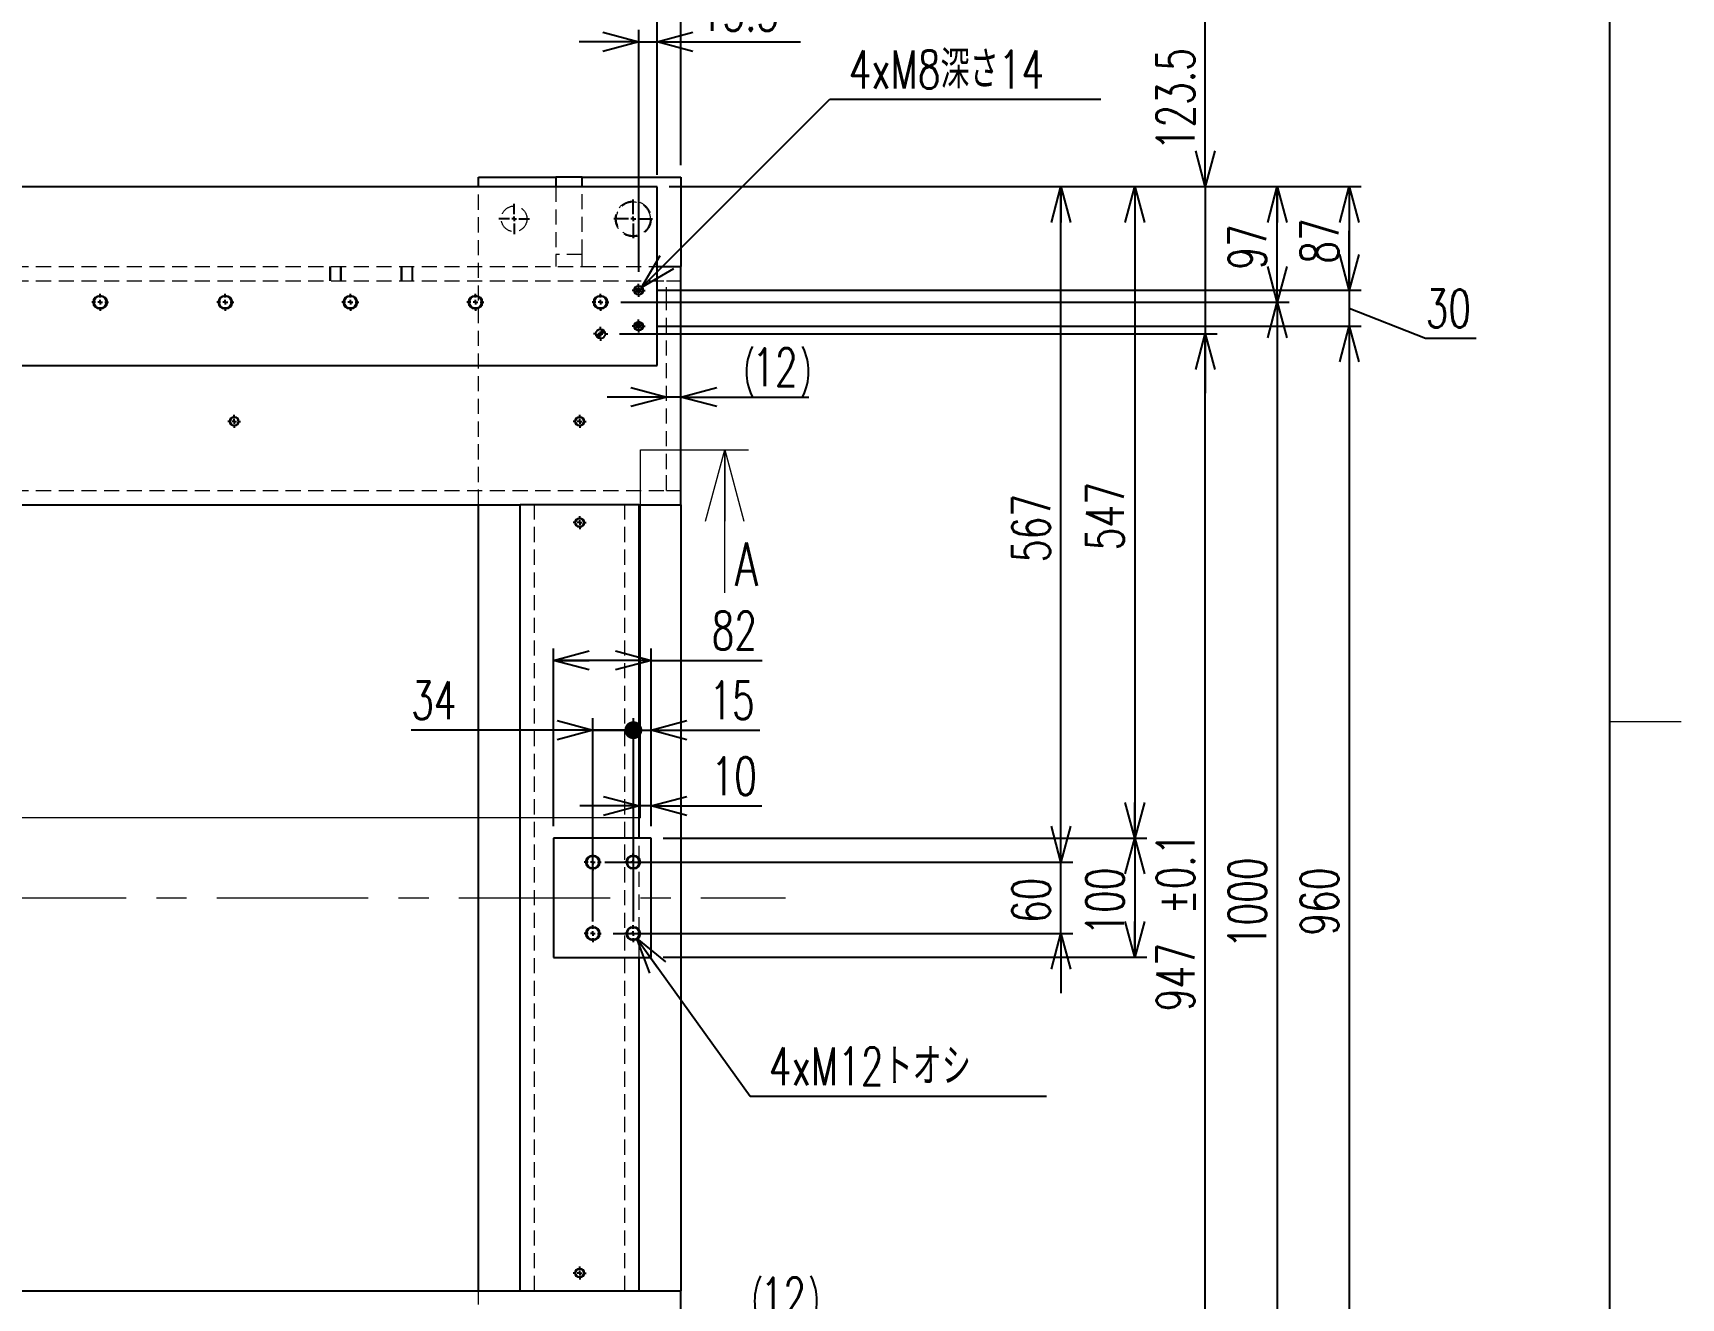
# Model space of a CAD drawing. Header units: millimetres. Extents: x 30 to 8380, y 30 to 5898.
# Drawn here: x 6987 to 8370, y 3912 to 4974 of the extents above; entities that cross this region are included whole.
import ezdxf

# ---------------------------------------------------------------- set-up
doc = ezdxf.new("R2010")
doc.units = ezdxf.units.MM
doc.header["$LTSCALE"] = 10
doc.linetypes.add('CENTERX2', pattern=[20.32, 12.7, -2.54, 2.54, -2.54])
doc.linetypes.add('HIDDEN', pattern=[1.905, 1.27, -0.635])
doc.layers.add('FORMAT', color=7, linetype='Continuous')
doc.styles.add('SLDTEXTSTYLE0', font='TXT', dxfattribs={"width": 0.7, "bigfont": 'bigfont'})
doc.dimstyles.new('SLDDIMSTYLE0', dxfattribs={"dimtxt": 36.380208, "dimasz": 30, "dimexe": 0, "dimexo": 0.0625, "dimgap": 9.095052, "dimtad": 0, "dimtih": 1, "dimtoh": 1, "dimdec": 6, "dimrnd": 1e-09, "dimzin": 12, "dimdsep": 46, "dimtxsty": 'SLDTEXTSTYLE0', "dimblk1": 'OPEN30', "dimblk2": 'OPEN30', "dimsah": 1, "dimcen": 0, "dimadec": 0, "dimazin": 3, "dimtfac": 1, "dimtdec": 3, "dimtofl": 0, "dimtmove": 0, "dimatfit": 3, "dimldrblk": 'OPEN30', "dimfxl": 1, "dimfrac": 2, "dimtolj": 1, "dimtzin": 12, "dimarcsym": 0})
doc.dimstyles.new('SLDDIMSTYLE1', dxfattribs={"dimtxt": 36.380208, "dimasz": 30, "dimexe": 0, "dimexo": 0.0625, "dimgap": 9.095052, "dimtad": 3, "dimrnd": 1e-09, "dimzin": 12, "dimdsep": 46, "dimtxsty": 'SLDTEXTSTYLE0', "dimblk1": 'OPEN30', "dimblk2": 'DOT', "dimsah": 1, "dimcen": 0.09, "dimadec": 0, "dimazin": 3, "dimtfac": 1, "dimtdec": 3, "dimtmove": 0, "dimatfit": 0, "dimldrblk": 'OPEN30', "dimfxl": 1, "dimfrac": 2, "dimtolj": 1, "dimtzin": 12, "dimarcsym": 0})
doc.dimstyles.new('SLDDIMSTYLE2', dxfattribs={"dimtxt": 36.380208, "dimasz": 30, "dimexe": 0, "dimexo": 0.0625, "dimgap": 9.095052, "dimtad": 3, "dimrnd": 1e-09, "dimzin": 12, "dimdsep": 46, "dimtxsty": 'SLDTEXTSTYLE0', "dimblk1": 'OPEN30', "dimblk2": 'OPEN30', "dimsah": 1, "dimcen": 0.09, "dimadec": 0, "dimazin": 3, "dimtfac": 1, "dimtdec": 3, "dimtmove": 0, "dimatfit": 0, "dimldrblk": 'OPEN30', "dimfxl": 1, "dimfrac": 2, "dimtolj": 1, "dimtzin": 12, "dimarcsym": 0})
doc.dimstyles.new('SLDDIMSTYLE3', dxfattribs={"dimtxt": 36.380208, "dimasz": 30, "dimexe": 0, "dimexo": 0.0625, "dimgap": 9.095052, "dimtad": 3, "dimrnd": 1e-09, "dimzin": 12, "dimdsep": 46, "dimtxsty": 'SLDTEXTSTYLE0', "dimblk1": 'OPEN30', "dimblk2": 'OPEN30', "dimsah": 1, "dimcen": 0.09, "dimadec": 0, "dimazin": 3, "dimtfac": 1, "dimtdec": 3, "dimtofl": 0, "dimtmove": 0, "dimatfit": 3, "dimldrblk": 'OPEN30', "dimfxl": 1, "dimfrac": 2, "dimtolj": 1, "dimtzin": 12, "dimarcsym": 0})
doc.dimstyles.new('SLDDIMSTYLE4', dxfattribs={"dimtxt": 36.380208, "dimasz": 15, "dimexe": 0, "dimexo": 0.0625, "dimgap": 9.095052, "dimtad": 3, "dimrnd": 1e-09, "dimzin": 12, "dimdsep": 46, "dimtxsty": 'SLDTEXTSTYLE0', "dimblk1": 'DOT', "dimblk2": 'OPEN30', "dimsah": 1, "dimcen": 0.09, "dimadec": 0, "dimazin": 3, "dimtfac": 1, "dimtdec": 3, "dimtmove": 0, "dimatfit": 0, "dimldrblk": 'DOT', "dimfxl": 1, "dimfrac": 2, "dimtolj": 1, "dimtzin": 12, "dimarcsym": 0})
doc.dimstyles.new('SLDDIMSTYLE5', dxfattribs={"dimtxt": 36.380208, "dimasz": 30, "dimexe": 0, "dimexo": 0.0625, "dimgap": 9.095052, "dimtad": 0, "dimtih": 1, "dimtoh": 1, "dimdec": 6, "dimrnd": 1e-09, "dimzin": 12, "dimdsep": 46, "dimtxsty": 'SLDTEXTSTYLE0', "dimblk1": 'OPEN30', "dimblk2": 'OPEN30', "dimsah": 1, "dimcen": 0, "dimadec": 0, "dimazin": 3, "dimtol": 1, "dimtp": 0.015, "dimtfac": 1, "dimtdec": 3, "dimtofl": 0, "dimtmove": 0, "dimatfit": 3, "dimldrblk": 'OPEN30', "dimfxl": 1, "dimfrac": 2, "dimtolj": 1, "dimtzin": 0, "dimarcsym": 0})
doc.dimstyles.new('SLDDIMSTYLE6', dxfattribs={"dimtxt": 36.380208, "dimasz": 30, "dimexe": 0, "dimexo": 0.0625, "dimgap": 9.095052, "dimtad": 3, "dimrnd": 1e-09, "dimzin": 12, "dimdsep": 46, "dimtxsty": 'SLDTEXTSTYLE0', "dimblk1": 'OPEN30', "dimblk2": 'OPEN30', "dimsah": 1, "dimcen": 0.09, "dimadec": 0, "dimazin": 3, "dimtol": 1, "dimtp": 0.1, "dimtm": 0.1, "dimtfac": 1, "dimtdec": 1, "dimtofl": 0, "dimtmove": 0, "dimatfit": 3, "dimldrblk": 'OPEN30', "dimfxl": 1, "dimfrac": 2, "dimtolj": 1, "dimarcsym": 0})
doc.dimstyles.new('SLDDIMSTYLE7', dxfattribs={"dimtxt": 36.380208, "dimasz": 30, "dimexe": 0, "dimexo": 0.0625, "dimgap": 9.095052, "dimtad": 3, "dimrnd": 1e-09, "dimzin": 12, "dimdsep": 46, "dimtxsty": 'SLDTEXTSTYLE0', "dimblk1": 'OPEN30', "dimblk2": 'OPEN30', "dimsah": 1, "dimcen": 0.09, "dimadec": 0, "dimazin": 3, "dimtol": 1, "dimtp": 0.1, "dimtm": 0.1, "dimtfac": 1, "dimtdec": 1, "dimtmove": 0, "dimatfit": 0, "dimldrblk": 'OPEN30', "dimfxl": 1, "dimfrac": 2, "dimtolj": 1, "dimarcsym": 0})

# ---------------------------------------------------------------- blocks, each defined once
blk = doc.blocks.new('_Open30')
at = {"color": 0, "linetype": 'ByBlock', "lineweight": -2}
for p, q in [((-1, 0.267949), (0, 0)), ((0, 0), (-1, -0.267949)), ((0, 0), (-1, 0))]:
    blk.add_line(p, q, dxfattribs=at)
blk = doc.blocks.new('_D_32')
at = {"layer": 'FORMAT', "transparency": 16777216}
for p, q in [((7497.4, 4760), (7655.4, 4918)), ((7655.4, 4918), (7882.9, 4918))]:
    blk.add_line(p, q, dxfattribs=at)
at = {"layer": 'FORMAT', "transparency": 16777216, "xscale": 30, "yscale": 30, "rotation": 225}
blk.add_blockref('_Open30', (7497.4, 4760, 104), dxfattribs=at)
at = {"layer": 'FORMAT', "transparency": 16777216, "insert": (7671.2, 4958.9), "char_height": 31.75, "attachment_point": 1, "style": 'SLDTEXTSTYLE0'}
blk.add_mtext('4xM8深さ14', dxfattribs=at)
blk = doc.blocks.new('_D_33')
at = {"layer": 'FORMAT', "transparency": 16777216}
for p, q in [((2950.5, 4854.6), (2950.5, 5095.1)), ((7510.5, 4854.6), (7510.5, 5095.1)), ((7510.5, 5085.1), (2950.5, 5085.1))]:
    blk.add_line(p, q, dxfattribs=at)
at = {"layer": 'FORMAT', "transparency": 16777216, "xscale": 30, "yscale": 30, "rotation": 180}
blk.add_blockref('_Open30', (2950.5, 5085.1, 104), dxfattribs=at)
at = {"layer": 'FORMAT', "transparency": 16777216, "xscale": 30, "yscale": 30}
blk.add_blockref('_Open30', (7510.5, 5085.1, 104), dxfattribs=at)
at = {"layer": 'FORMAT', "transparency": 16777216, "insert": (5188.1, 5126), "char_height": 31.75, "attachment_point": 1, "style": 'SLDTEXTSTYLE0'}
blk.add_mtext('4560', dxfattribs=at)
blk = doc.blocks.new('_D_38')
at = {"layer": 'FORMAT', "transparency": 16777216}
for p, q in [((6841.3, 4811.2), (6994.7, 5133)), ((6994.7, 5133), (7537.6, 5133))]:
    blk.add_line(p, q, dxfattribs=at)
at = {"layer": 'FORMAT', "transparency": 16777216, "xscale": 30, "yscale": 30, "rotation": 244.5172361562}
blk.add_blockref('_Open30', (6841.3, 4811.2, 104), dxfattribs=at)
at = {"layer": 'FORMAT', "transparency": 16777216, "attachment_point": 1, "style": 'SLDTEXTSTYLE0'}
for s, insert, char_height in [('0.015', (7220.1, 5216.3), 31.75), ('+', (7198.9, 5216.3), 31.8), ('深さ10', (7325.9, 5174), 31.75), ('3x', (7010.5, 5174), 31.75), ('%%c', (7052.9, 5174), 31.75), ('8', (7093.1, 5174), 31.8), ('H7', (7132.1, 5174), 31.75), ('0', (7220.1, 5174), 31.8)]:
    blk.add_mtext(s, dxfattribs=dict(at, insert=insert, char_height=char_height))
blk = doc.blocks.new('_D_41')
at = {"layer": 'FORMAT', "transparency": 16777216}
for p, q in [((7520.5, 4844.6), (7921.5, 4844.6)), ((7911.5, 4844.6), (7911.5, 4297.6)), ((7515.5, 4297.6), (7921.5, 4297.6))]:
    blk.add_line(p, q, dxfattribs=at)
at = {"layer": 'FORMAT', "transparency": 16777216, "xscale": 30, "yscale": 30}
for p, rotation in [((7911.5, 4844.6, 104), 90), ((7911.5, 4297.6, 104), 270)]:
    blk.add_blockref('_Open30', p, dxfattribs=dict(at, rotation=rotation))
at = {"layer": 'FORMAT', "transparency": 16777216, "insert": (7870.5, 4539.3), "char_height": 31.75, "attachment_point": 1, "rotation": 90, "style": 'SLDTEXTSTYLE0'}
blk.add_mtext('547', dxfattribs=at)
blk = doc.blocks.new('_D_42')
at = {"layer": 'FORMAT', "transparency": 16777216}
for p, q in [((7515.5, 4297.6), (7921.5, 4297.6)), ((7911.5, 4297.6), (7911.5, 4197.6)), ((7515.5, 4197.6), (7921.5, 4197.6))]:
    blk.add_line(p, q, dxfattribs=at)
at = {"layer": 'FORMAT', "transparency": 16777216, "xscale": 30, "yscale": 30}
for p, rotation in [((7911.5, 4297.6, 104), 90), ((7911.5, 4197.6, 104), 270)]:
    blk.add_blockref('_Open30', p, dxfattribs=dict(at, rotation=rotation))
at = {"layer": 'FORMAT', "transparency": 16777216, "insert": (7870.5, 4215.8), "char_height": 31.75, "attachment_point": 1, "rotation": 90, "style": 'SLDTEXTSTYLE0'}
blk.add_mtext('100', dxfattribs=at)
blk = doc.blocks.new('_D_43')
at = {"layer": 'FORMAT', "transparency": 16777216}
for p, q in [((7849.5, 4277.6), (7849.5, 4327.6)), ((7466.5, 4277.6), (7859.5, 4277.6)), ((7849.5, 4217.6), (7849.5, 4277.6)), ((7473.6, 4217.6), (7859.5, 4217.6)), ((7849.5, 4217.6), (7849.5, 4167.6))]:
    blk.add_line(p, q, dxfattribs=at)
at = {"layer": 'FORMAT', "transparency": 16777216, "xscale": 30, "yscale": 30}
for p, rotation in [((7849.5, 4277.6, 104), 270), ((7849.5, 4217.6, 104), 90)]:
    blk.add_blockref('_Open30', p, dxfattribs=dict(at, rotation=rotation))
at = {"layer": 'FORMAT', "transparency": 16777216, "insert": (7808.6, 4226.4), "char_height": 31.75, "attachment_point": 1, "rotation": 90, "style": 'SLDTEXTSTYLE0'}
blk.add_mtext('60', dxfattribs=at)
blk = doc.blocks.new('_Dot')
at = {"color": 0, "linetype": 'ByBlock', "lineweight": -2}
blk.add_line((-0.5, 0), (-1, 0), dxfattribs=at)
at = {"color": 0, "linetype": 'ByBlock', "const_width": 0.5}
blk.add_lwpolyline([(-0.25, 0, 1), (0.25, 0, 1)], format="xyb", close=True, dxfattribs=at)
blk = doc.blocks.new('_D_44')
at = {"layer": 'FORMAT', "transparency": 16777216}
for p, q in [((7456.5, 4388.3), (7304, 4388.3)), ((7456.5, 4227.6), (7456.5, 4398.3)), ((7456.5, 4388.3), (7490.5, 4388.3)), ((7490.5, 4227.6), (7490.5, 4398.3)), ((7490.5, 4388.3), (7540.5, 4388.3))]:
    blk.add_line(p, q, dxfattribs=at)
at = {"layer": 'FORMAT', "transparency": 16777216, "xscale": 30, "yscale": 30}
blk.add_blockref('_Open30', (7456.5, 4388.3, 104), dxfattribs=at)
at = {"layer": 'FORMAT', "transparency": 16777216, "xscale": 15, "yscale": 15, "rotation": 180}
blk.add_blockref('_Dot', (7490.5, 4388.3, 104), dxfattribs=at)
at = {"layer": 'FORMAT', "transparency": 16777216, "insert": (7304, 4429.3), "char_height": 31.75, "attachment_point": 1, "style": 'SLDTEXTSTYLE0'}
blk.add_mtext('34', dxfattribs=at)
blk = doc.blocks.new('_D_45')
at = {"layer": 'FORMAT', "transparency": 16777216}
for p, q in [((7423.5, 4307.6), (7423.5, 4456.9)), ((7505.5, 4307.6), (7505.5, 4456.9)), ((7505.5, 4446.9), (7423.5, 4446.9)), ((7505.5, 4446.9), (7598.6, 4446.9))]:
    blk.add_line(p, q, dxfattribs=at)
at = {"layer": 'FORMAT', "transparency": 16777216, "xscale": 30, "yscale": 30, "rotation": 180}
blk.add_blockref('_Open30', (7423.5, 4446.9, 104), dxfattribs=at)
at = {"layer": 'FORMAT', "transparency": 16777216, "xscale": 30, "yscale": 30}
blk.add_blockref('_Open30', (7505.5, 4446.9, 104), dxfattribs=at)
at = {"layer": 'FORMAT', "transparency": 16777216, "insert": (7556.2, 4487.8), "char_height": 31.75, "attachment_point": 1, "style": 'SLDTEXTSTYLE0'}
blk.add_mtext('82', dxfattribs=at)
blk = doc.blocks.new('_D_54')
at = {"layer": 'FORMAT', "transparency": 16777216}
for p, q in [((7518.5, 4668), (7468.5, 4668)), ((7530.5, 4668), (7518.5, 4668)), ((7530.5, 4668), (7637.7, 4668))]:
    blk.add_line(p, q, dxfattribs=at)
for centre, start, end in [((7632.7, 4689.2), 153.4349, 206.5651), ((7590.3, 4689.2), 333.4349, 26.5651)]:
    blk.add_arc(centre, 47.3, start, end, dxfattribs=at)
at = {"layer": 'FORMAT', "transparency": 16777216, "xscale": 30, "yscale": 30}
blk.add_blockref('_Open30', (7518.5, 4668, 104), dxfattribs=at)
at = {"layer": 'FORMAT', "transparency": 16777216, "xscale": 30, "yscale": 30, "rotation": 180}
blk.add_blockref('_Open30', (7530.5, 4668, 104), dxfattribs=at)
at = {"layer": 'FORMAT', "transparency": 16777216, "insert": (7590.3, 4708.9), "char_height": 31.75, "attachment_point": 1, "style": 'SLDTEXTSTYLE0'}
blk.add_mtext('12', dxfattribs=at)
blk = doc.blocks.new('_D_56')
at = {"layer": 'FORMAT', "transparency": 16777216}
for p, q in [((7518.5, 3887.8), (7468.5, 3887.8)), ((7518.5, 3887.8), (7530.5, 3887.8)), ((7530.5, 3887.8), (7644.6, 3887.8))]:
    blk.add_line(p, q, dxfattribs=at)
for centre, start, end in [((7639.6, 3909), 153.4349, 206.5651), ((7597.3, 3909), 333.4349, 26.5651)]:
    blk.add_arc(centre, 47.3, start, end, dxfattribs=at)
at = {"layer": 'FORMAT', "transparency": 16777216, "xscale": 30, "yscale": 30}
blk.add_blockref('_Open30', (7518.5, 3887.8, 104), dxfattribs=at)
at = {"layer": 'FORMAT', "transparency": 16777216, "xscale": 30, "yscale": 30, "rotation": 180}
blk.add_blockref('_Open30', (7530.5, 3887.8, 104), dxfattribs=at)
at = {"layer": 'FORMAT', "transparency": 16777216, "insert": (7597.3, 3928.7), "char_height": 31.75, "attachment_point": 1, "style": 'SLDTEXTSTYLE0'}
blk.add_mtext('12', dxfattribs=at)
blk = doc.blocks.new('_D_63')
at = {"layer": 'FORMAT', "transparency": 16777216}
for p, q in [((7490.5, 4388.3), (7440.5, 4388.3)), ((7490.5, 4287.6), (7490.5, 4398.3)), ((7490.5, 4388.3), (7505.5, 4388.3)), ((7505.5, 4307.6), (7505.5, 4398.3)), ((7505.5, 4388.3), (7596.6, 4388.3))]:
    blk.add_line(p, q, dxfattribs=at)
at = {"layer": 'FORMAT', "transparency": 16777216, "xscale": 15, "yscale": 15}
blk.add_blockref('_Dot', (7490.5, 4388.3, 104), dxfattribs=at)
at = {"layer": 'FORMAT', "transparency": 16777216, "xscale": 30, "yscale": 30, "rotation": 180}
blk.add_blockref('_Open30', (7505.5, 4388.3, 104), dxfattribs=at)
at = {"layer": 'FORMAT', "transparency": 16777216, "insert": (7554.3, 4429.3), "char_height": 31.75, "attachment_point": 1, "style": 'SLDTEXTSTYLE0'}
blk.add_mtext('15', dxfattribs=at)
blk = doc.blocks.new('_D_64')
at = {"layer": 'FORMAT', "transparency": 16777216}
for p, q in [((7505.5, 4307.6), (7505.5, 4334.7)), ((7495.5, 4324.7), (7445.5, 4324.7)), ((7505.5, 4324.7), (7495.5, 4324.7)), ((7505.5, 4324.7), (7598.4, 4324.7))]:
    blk.add_line(p, q, dxfattribs=at)
at = {"layer": 'FORMAT', "transparency": 16777216, "xscale": 30, "yscale": 30}
blk.add_blockref('_Open30', (7495.5, 4324.7, 104), dxfattribs=at)
at = {"layer": 'FORMAT', "transparency": 16777216, "xscale": 30, "yscale": 30, "rotation": 180}
blk.add_blockref('_Open30', (7505.5, 4324.7, 104), dxfattribs=at)
at = {"layer": 'FORMAT', "transparency": 16777216, "insert": (7556.1, 4365.6), "char_height": 31.75, "attachment_point": 1, "style": 'SLDTEXTSTYLE0'}
blk.add_mtext('10', dxfattribs=at)
blk = doc.blocks.new('_D_65')
at = {"layer": 'FORMAT', "transparency": 16777216}
for p, q in [((7520.5, 4844.6), (7859.5, 4844.6)), ((7849.5, 4277.6), (7849.5, 4844.6)), ((7507.6, 4277.6), (7859.5, 4277.6))]:
    blk.add_line(p, q, dxfattribs=at)
at = {"layer": 'FORMAT', "transparency": 16777216, "xscale": 30, "yscale": 30}
for p, rotation in [((7849.5, 4844.6, 104), 90), ((7849.5, 4277.6, 104), 270)]:
    blk.add_blockref('_Open30', p, dxfattribs=dict(at, rotation=rotation))
at = {"layer": 'FORMAT', "transparency": 16777216, "insert": (7808.6, 4529.3), "char_height": 31.75, "attachment_point": 1, "rotation": 90, "style": 'SLDTEXTSTYLE0'}
blk.add_mtext('567', dxfattribs=at)
blk = doc.blocks.new('_D_66')
at = {"layer": 'FORMAT', "transparency": 16777216}
for p, q in [((7495, 4773), (7495, 4976.2)), ((7510.5, 4854.6), (7510.5, 4976.2)), ((7495, 4966.2), (7445, 4966.2)), ((7495, 4966.2), (7510.5, 4966.2)), ((7510.5, 4966.2), (7630.9, 4966.2))]:
    blk.add_line(p, q, dxfattribs=at)
at = {"layer": 'FORMAT', "transparency": 16777216, "xscale": 30, "yscale": 30}
blk.add_blockref('_Open30', (7495, 4966.2, 104), dxfattribs=at)
at = {"layer": 'FORMAT', "transparency": 16777216, "xscale": 30, "yscale": 30, "rotation": 180}
blk.add_blockref('_Open30', (7510.5, 4966.2, 104), dxfattribs=at)
at = {"layer": 'FORMAT', "transparency": 16777216, "insert": (7546.2, 5007.1), "char_height": 31.75, "attachment_point": 1, "style": 'SLDTEXTSTYLE0'}
blk.add_mtext('15.5', dxfattribs=at)
blk = doc.blocks.new('_D_67')
at = {"layer": 'FORMAT', "transparency": 16777216}
for p, q in [((7510.5, 4854.6), (7510.5, 5095.1)), ((7530.5, 4862.6), (7530.5, 5095.1)), ((7510.5, 5085.1), (7460.5, 5085.1)), ((7530.5, 5085.1), (7510.5, 5085.1)), ((7530.5, 5085.1), (7650.5, 5085.1))]:
    blk.add_line(p, q, dxfattribs=at)
for centre, start, end in [((7645.5, 5106.2), 153.4349, 206.5651), ((7603.2, 5106.2), 333.4349, 26.5651)]:
    blk.add_arc(centre, 47.3, start, end, dxfattribs=at)
at = {"layer": 'FORMAT', "transparency": 16777216, "xscale": 30, "yscale": 30}
blk.add_blockref('_Open30', (7510.5, 5085.1, 104), dxfattribs=at)
at = {"layer": 'FORMAT', "transparency": 16777216, "xscale": 30, "yscale": 30, "rotation": 180}
blk.add_blockref('_Open30', (7530.5, 5085.1, 104), dxfattribs=at)
at = {"layer": 'FORMAT', "transparency": 16777216, "insert": (7603.2, 5126), "char_height": 31.75, "attachment_point": 1, "style": 'SLDTEXTSTYLE0'}
blk.add_mtext('20', dxfattribs=at)
blk = doc.blocks.new('_D_68')
at = {"layer": 'FORMAT', "transparency": 16777216}
for p, q in [((7520.5, 4844.6), (8101.5, 4844.6)), ((8091.5, 4844.6), (8091.5, 4757.6)), ((7510.4, 4757.6), (8101.5, 4757.6))]:
    blk.add_line(p, q, dxfattribs=at)
at = {"layer": 'FORMAT', "transparency": 16777216, "xscale": 30, "yscale": 30}
for p, rotation in [((8091.5, 4844.6, 104), 90), ((8091.5, 4757.6, 104), 270)]:
    blk.add_blockref('_Open30', p, dxfattribs=dict(at, rotation=rotation))
at = {"layer": 'FORMAT', "transparency": 16777216, "insert": (8050.6, 4779.9), "char_height": 31.75, "attachment_point": 1, "rotation": 90, "style": 'SLDTEXTSTYLE0'}
blk.add_mtext('87', dxfattribs=at)
blk = doc.blocks.new('_D_69')
at = {"layer": 'FORMAT', "transparency": 16777216}
for p, q in [((8091.5, 4757.6), (8091.5, 4807.6)), ((7510.4, 4757.6), (8101.5, 4757.6)), ((8091.5, 4757.6), (8091.5, 4727.6)), ((8091.5, 4742.6), (8155.6, 4717.3)), ((7510.4, 4727.6), (8101.5, 4727.6)), ((8091.5, 4727.6), (8091.5, 4677.6)), ((8155.6, 4717.3), (8197.9, 4717.3))]:
    blk.add_line(p, q, dxfattribs=at)
at = {"layer": 'FORMAT', "transparency": 16777216, "xscale": 30, "yscale": 30}
for p, rotation in [((8091.5, 4757.6, 104), 270), ((8091.5, 4727.6, 104), 90)]:
    blk.add_blockref('_Open30', p, dxfattribs=dict(at, rotation=rotation))
at = {"layer": 'FORMAT', "transparency": 16777216, "insert": (8155.6, 4758.2), "char_height": 31.75, "attachment_point": 1, "style": 'SLDTEXTSTYLE0'}
blk.add_mtext('30', dxfattribs=at)
blk = doc.blocks.new('_D_70')
at = {"layer": 'FORMAT', "transparency": 16777216}
for p, q in [((7510.4, 4727.6), (8101.5, 4727.6)), ((8091.5, 4727.6), (8091.5, 3767.6)), ((7510.4, 3767.6), (8101.5, 3767.6))]:
    blk.add_line(p, q, dxfattribs=at)
at = {"layer": 'FORMAT', "transparency": 16777216, "xscale": 30, "yscale": 30}
for p, rotation in [((8091.5, 4727.6, 104), 90), ((8091.5, 3767.6, 104), 270)]:
    blk.add_blockref('_Open30', p, dxfattribs=dict(at, rotation=rotation))
at = {"layer": 'FORMAT', "transparency": 16777216, "insert": (8050.6, 4215.8), "char_height": 31.75, "attachment_point": 1, "rotation": 90, "style": 'SLDTEXTSTYLE0'}
blk.add_mtext('960', dxfattribs=at)
blk = doc.blocks.new('_D_72')
at = {"layer": 'FORMAT', "transparency": 16777216}
for p, q in [((7479, 4721.1), (7980.6, 4721.1)), ((7970.6, 3774.1), (7970.6, 4721.1)), ((7479, 3774.1), (7980.6, 3774.1))]:
    blk.add_line(p, q, dxfattribs=at)
at = {"layer": 'FORMAT', "transparency": 16777216, "xscale": 30, "yscale": 30}
for p, rotation in [((7970.6, 4721.1, 104), 90), ((7970.6, 3774.1, 104), 270)]:
    blk.add_blockref('_Open30', p, dxfattribs=dict(at, rotation=rotation))
at = {"layer": 'FORMAT', "transparency": 16777216, "char_height": 31.75, "attachment_point": 1, "rotation": 90, "style": 'SLDTEXTSTYLE0'}
for s, insert in [('±0.1', (7929.7, 4233.7)), ('947', (7929.7, 4152.3))]:
    blk.add_mtext(s, dxfattribs=dict(at, insert=insert))
blk = doc.blocks.new('_D_73')
at = {"layer": 'FORMAT', "transparency": 16777216}
for p, q in [((7970.6, 4844.6), (7970.6, 5108.1)), ((7520.5, 4844.6), (7980.6, 4844.6)), ((7970.6, 4844.6), (7970.6, 4721.1)), ((7479, 4721.1), (7980.6, 4721.1)), ((7970.6, 4721.1), (7970.6, 4671.1))]:
    blk.add_line(p, q, dxfattribs=at)
at = {"layer": 'FORMAT', "transparency": 16777216, "xscale": 30, "yscale": 30}
for p, rotation in [((7970.6, 4844.6, 104), 270), ((7970.6, 4721.1, 104), 90)]:
    blk.add_blockref('_Open30', p, dxfattribs=dict(at, rotation=rotation))
at = {"layer": 'FORMAT', "transparency": 16777216, "char_height": 31.75, "attachment_point": 1, "rotation": 90, "style": 'SLDTEXTSTYLE0'}
for s, insert in [('±0.1', (7929.7, 4998.9)), ('123.5', (7929.7, 4875.2))]:
    blk.add_mtext(s, dxfattribs=dict(at, insert=insert))
blk = doc.blocks.new('_D_74')
at = {"layer": 'FORMAT', "transparency": 16777216}
for p, q in [((7480.1, 4747.6), (8041.1, 4747.6)), ((8031.1, 4747.6), (8031.1, 3747.6)), ((7480.1, 3747.6), (8041.1, 3747.6))]:
    blk.add_line(p, q, dxfattribs=at)
at = {"layer": 'FORMAT', "transparency": 16777216, "xscale": 30, "yscale": 30}
for p, rotation in [((8031.1, 4747.6, 104), 90), ((8031.1, 3747.6, 104), 270)]:
    blk.add_blockref('_Open30', p, dxfattribs=dict(at, rotation=rotation))
at = {"layer": 'FORMAT', "transparency": 16777216, "insert": (7990.1, 4205.2), "char_height": 31.75, "attachment_point": 1, "rotation": 90, "style": 'SLDTEXTSTYLE0'}
blk.add_mtext('1000', dxfattribs=at)
blk = doc.blocks.new('_D_75')
at = {"layer": 'FORMAT', "transparency": 16777216}
for p, q in [((7520.5, 4844.6), (8041.1, 4844.6)), ((8031.1, 4747.6), (8031.1, 4844.6)), ((7480.1, 4747.6), (8041.1, 4747.6))]:
    blk.add_line(p, q, dxfattribs=at)
at = {"layer": 'FORMAT', "transparency": 16777216, "xscale": 30, "yscale": 30}
for p, rotation in [((8031.1, 4844.6, 104), 90), ((8031.1, 4747.6, 104), 270)]:
    blk.add_blockref('_Open30', p, dxfattribs=dict(at, rotation=rotation))
at = {"layer": 'FORMAT', "transparency": 16777216, "insert": (7990.1, 4774.9), "char_height": 31.75, "attachment_point": 1, "rotation": 90, "style": 'SLDTEXTSTYLE0'}
blk.add_mtext('97', dxfattribs=at)
blk = doc.blocks.new('_D_85')
at = {"layer": 'FORMAT', "transparency": 16777216}
for p, q in [((6839.6, 4823.6), (6839.6, 5037.9)), ((7510.5, 4854.6), (7510.5, 5037.9)), ((6839.6, 5027.9), (7510.5, 5027.9))]:
    blk.add_line(p, q, dxfattribs=at)
for centre, start, end in [((7164.4, 5049), 153.4349, 206.5651), ((7185.6, 5049), 333.4349, 26.5651)]:
    blk.add_arc(centre, 47.3, start, end, dxfattribs=at)
at = {"layer": 'FORMAT', "transparency": 16777216, "xscale": 30, "yscale": 30, "rotation": 180}
blk.add_blockref('_Open30', (6839.6, 5027.9, 104), dxfattribs=at)
at = {"layer": 'FORMAT', "transparency": 16777216, "xscale": 30, "yscale": 30}
blk.add_blockref('_Open30', (7510.5, 5027.9, 104), dxfattribs=at)
at = {"layer": 'FORMAT', "transparency": 16777216, "insert": (7122.1, 5068.8), "char_height": 31.75, "attachment_point": 1, "style": 'SLDTEXTSTYLE0'}
blk.add_mtext('670.9', dxfattribs=at)
blk = doc.blocks.new('_D_90')
at = {"layer": 'FORMAT', "transparency": 16777216}
for p, q in [((7493.4, 4213.4), (7588.5, 4080.9)), ((7588.5, 4080.9), (7837.2, 4080.9))]:
    blk.add_line(p, q, dxfattribs=at)
at = {"layer": 'FORMAT', "transparency": 16777216, "xscale": 30, "yscale": 30, "rotation": 125.6516307277}
blk.add_blockref('_Open30', (7493.4, 4213.4, 104), dxfattribs=at)
at = {"layer": 'FORMAT', "transparency": 16777216, "insert": (7604.3, 4121.9), "char_height": 31.75, "attachment_point": 1, "style": 'SLDTEXTSTYLE0'}
blk.add_mtext('4xM12トオシ', dxfattribs=at)
blk = doc.blocks.new('SW_CENTERMARKSYMBOL_27')
at = {"layer": 'FORMAT', "color": 0}
for p, q in [((-424, 1000), (-427.1, 1000)), ((-420, 1000), (-422, 1000)), ((-420, 1004), (-420, 1007.1)), ((-420, 1000), (-420, 1002)), ((-420, 1000), (-420, 998)), ((-420, 1000), (-418, 1000)), ((-416, 1000), (-412.9, 1000)), ((-319, 1000), (-322.1, 1000)), ((-315, 1000), (-317, 1000)), ((-315, 1004), (-315, 1007.1)), ((-315, 1000), (-315, 1002)), ((-315, 1000), (-315, 998)), ((-315, 1000), (-313, 1000)), ((-311, 1000), (-307.9, 1000)), ((-214, 1000), (-217.1, 1000)), ((-210, 1000), (-212, 1000)), ((-210, 1004), (-210, 1007.1)), ((-210, 1000), (-210, 1002)), ((-210, 1000), (-210, 998)), ((-210, 1000), (-208, 1000)), ((-206, 1000), (-202.9, 1000)), ((-109, 1000), (-112.1, 1000)), ((-105, 1000), (-107, 1000)), ((-105, 1004), (-105, 1007.1)), ((-105, 1000), (-105, 1002)), ((-105, 1000), (-105, 998)), ((-105, 1000), (-103, 1000)), ((-101, 1000), (-97.9, 1000)), ((-4, 1000), (-7.1, 1000)), ((0, 1000), (-2, 1000)), ((0, 1004), (0, 1007.1)), ((0, 1000), (0, 1002)), ((0, 1000), (0, 998)), ((0, 1000), (2, 1000)), ((4, 1000), (7.1, 1000)), ((-420, 996), (-420, 992.9)), ((-315, 996), (-315, 992.9)), ((-210, 996), (-210, 992.9)), ((-105, 996), (-105, 992.9)), ((0, 996), (0, 992.9))]:
    blk.add_line(p, q, dxfattribs=at)
blk = doc.blocks.new('SW_CENTERMARKSYMBOL_28')
at = {"layer": 'FORMAT', "color": 0}
for p, q in [((-290, 804), (-290, 805.4)), ((0, 804), (0, 805.4)), ((-294, 800), (-295.4, 800)), ((-290, 800), (-292, 800)), ((-290, 800), (-290, 802)), ((-290, 800), (-290, 798)), ((-290, 800), (-288, 800)), ((-290, 796), (-290, 794.6)), ((-286, 800), (-284.6, 800)), ((-4, 800), (-5.4, 800)), ((0, 800), (-2, 800)), ((0, 800), (0, 802)), ((0, 800), (0, 798)), ((0, 800), (2, 800)), ((0, 796), (0, 794.6)), ((4, 800), (5.4, 800))]:
    blk.add_line(p, q, dxfattribs=at)
blk = doc.blocks.new('SW_CENTERMARKSYMBOL_30')
at = {"layer": 'FORMAT', "color": 0}
for p, q in [((3480, 4), (3480, 16.25)), ((3476, 0), (3463.75, 0)), ((3480, 0), (3478, 0)), ((3480, 0), (3480, 2)), ((3480, 0), (3480, -2)), ((3480, 0), (3482, 0)), ((3484, 0), (3496.25, 0)), ((3480, -4), (3480, -16.25))]:
    blk.add_line(p, q, dxfattribs=at)
blk = doc.blocks.new('SW_CENTERMARKSYMBOL_33')
at = {"layer": 'FORMAT', "color": 0}
for p, q in [((-4, 0), (-6, 0)), ((0, 0), (-2, 0)), ((0, 4), (0, 6)), ((0, 0), (0, 2)), ((0, 0), (0, -2)), ((0, 0), (2, 0)), ((4, 0), (6, 0)), ((0, -4), (0, -6))]:
    blk.add_line(p, q, dxfattribs=at)
blk = doc.blocks.new('SW_CENTERMARKSYMBOL_37')
at = {"layer": 'FORMAT', "color": 0}
for p, q in [((-4, 0), (-7.1, 0)), ((0, 0), (-2, 0)), ((0, 4), (0, 7.1)), ((0, 0), (0, 2)), ((0, 0), (0, -2)), ((0, 0), (2, 0)), ((4, 0), (7.1, 0)), ((0, -4), (0, -7.1))]:
    blk.add_line(p, q, dxfattribs=at)
blk = doc.blocks.new('SW_CENTERMARKSYMBOL_38')
at = {"layer": 'FORMAT', "color": 0}
for p, q in [((-4, 0), (-7.1, 0)), ((0, 0), (-2, 0)), ((0, 4), (0, 7.1)), ((0, 0), (0, 2)), ((0, 0), (0, -2)), ((0, 0), (2, 0)), ((4, 0), (7.1, 0)), ((0, -4), (0, -7.1))]:
    blk.add_line(p, q, dxfattribs=at)
blk = doc.blocks.new('SW_CENTERMARKSYMBOL_43')
at = {"layer": 'FORMAT', "color": 0}
for p, q in [((-4, 0), (-5.4, 0)), ((0, 0), (-2, 0)), ((0, 4), (0, 5.4)), ((0, 0), (0, 2)), ((0, 0), (0, -2)), ((0, 0), (2, 0)), ((4, 0), (5.4, 0)), ((0, -4), (0, -5.4))]:
    blk.add_line(p, q, dxfattribs=at)
blk = doc.blocks.new('SW_CENTERMARKSYMBOL_44')
at = {"layer": 'FORMAT', "color": 0}
for p, q in [((-4, 0), (-5.4, 0)), ((0, 0), (-2, 0)), ((0, 4), (0, 5.4)), ((0, 0), (0, 2)), ((0, 0), (0, -2)), ((0, 0), (2, 0)), ((4, 0), (5.4, 0)), ((0, -4), (0, -5.4))]:
    blk.add_line(p, q, dxfattribs=at)
blk = doc.blocks.new('SW_CENTERMARKSYMBOL_46')
at = {"layer": 'FORMAT', "color": 0}
for p, q in [((-4, 0), (-5.4, 0)), ((0, 0), (-2, 0)), ((0, 4), (0, 5.4)), ((0, 0), (0, 2)), ((0, 0), (0, -2)), ((0, 0), (2, 0)), ((4, 0), (5.4, 0)), ((0, -4), (0, -5.4))]:
    blk.add_line(p, q, dxfattribs=at)
blk = doc.blocks.new('SW_CENTERMARKSYMBOL_47')
at = {"layer": 'FORMAT', "color": 0}
for p, q in [((-4, 0), (-7.1, 0)), ((0, 0), (-2, 0)), ((0, 4), (0, 7.1)), ((0, 0), (0, 2)), ((0, 0), (0, -2)), ((0, 0), (2, 0)), ((4, 0), (7.1, 0)), ((0, -4), (0, -7.1))]:
    blk.add_line(p, q, dxfattribs=at)
blk = doc.blocks.new('SW_CENTERMARKSYMBOL_48')
at = {"layer": 'FORMAT', "color": 0}
for p, q in [((-4, 0), (-7.1, 0)), ((0, 0), (-2, 0)), ((0, 4), (0, 7.1)), ((0, 0), (0, 2)), ((0, 0), (0, -2)), ((0, 0), (2, 0)), ((4, 0), (7.1, 0)), ((0, -4), (0, -7.1))]:
    blk.add_line(p, q, dxfattribs=at)
blk = doc.blocks.new('SW_CENTERMARKSYMBOL_59')
at = {"layer": 'FORMAT', "color": 0}
for p, q in [((-4, 0), (-12.75, 0)), ((0, 0), (-2, 0)), ((0, 4), (0, 12.75)), ((0, 0), (0, 2)), ((0, 0), (0, -2)), ((0, 0), (2, 0)), ((4, 0), (12.75, 0)), ((0, -4), (0, -12.75))]:
    blk.add_line(p, q, dxfattribs=at)
blk = doc.blocks.new('SW_CENTERMARKSYMBOL_64')
at = {"layer": 'FORMAT', "color": 0}
for p, q in [((-4, 0), (-5.4, 0)), ((0, 0), (-2, 0)), ((0, 4), (0, 5.4)), ((0, 0), (0, 2)), ((0, 0), (0, -2)), ((0, 0), (2, 0)), ((4, 0), (5.4, 0)), ((0, -4), (0, -5.4))]:
    blk.add_line(p, q, dxfattribs=at)
blk = doc.blocks.new('SW_DOWELSYMBOL_1')
at = {"linetype": 'Continuous', "lineweight": 18}
h = blk.add_hatch(color=0, dxfattribs=at)
edge = h.paths.add_edge_path(flags=0)
edge.add_arc((0, 0), 4, 180, 270)
edge.add_line((0, -4), (0, 0))
edge.add_line((0, 0), (-4, 0))
h = blk.add_hatch(color=0, dxfattribs=at)
edge = h.paths.add_edge_path(flags=0)
edge.add_arc((0, 0), 4, 0, 90)
edge.add_line((0, 4), (0, 0))
edge.add_line((0, 0), (4, 0))
at = {"layer": 'FORMAT', "color": 0}
blk.add_circle((0, 0), 4, dxfattribs=at)

msp = doc.modelspace()

# ---------------------------------------------------------------- linework, layer by layer
at = {"color": 7, "linetype": 'Continuous', "lineweight": 25}
for p, q in [((7510.4504656, 4844.556466), (2950.4504656, 4844.556466)), ((7360.4504656, 4852.556466), (7425.4504656, 4852.556466)), ((7360.4504656, 4844.556466), (7360.4504656, 4852.556466)), ((7425.4504656, 4852.556466), (7425.4504656, 4844.556466)), ((7447.4504656, 4852.556466), (7425.4504656, 4852.556466)), ((7447.4504656, 4852.556466), (7530.4504656, 4852.556466)), ((7447.4504656, 4844.556466), (7447.4504656, 4852.556466)), ((7510.4504656, 4694.556466), (7510.4504656, 4844.556466)), ((7530.4504656, 4852.556466), (7530.4504656, 4777.556466)), ((7510.4504656, 4777.556466), (7530.4504656, 4777.556466)), ((7530.4504656, 4747.556466), (7530.4504656, 4777.556466)), ((7530.4504656, 4607.556466), (7530.4504656, 4747.556466)), ((2950.4504656, 4694.556466), (7510.4504656, 4694.556466)), ((7530.4504656, 4577.556466), (7530.4504656, 4607.556466)), ((6625.4504656, 4577.556466), (7395.4504656, 4577.556466)), ((7360.4504656, 3917.556466), (7360.4504656, 4577.556466)), ((7425.4504656, 4577.556466), (7395.4504656, 4577.556466)), ((7395.4504656, 3917.556466), (7395.4504656, 4577.556466)), ((7465.4504656, 4577.556466), (7425.4504656, 4577.556466)), ((7495.4504656, 4577.556466), (7465.4504656, 4577.556466)), ((7495.4504656, 4577.556466), (7530.4504656, 4577.556466)), ((7495.4504656, 4297.556466), (7495.4504656, 4577.556466)), ((7530.4504656, 4577.556466), (7530.4504656, 3917.556466)), ((7505.4504656, 4297.556466), (7423.4504656, 4297.556466)), ((7423.4504656, 4297.556466), (7423.4504656, 4197.556466)), ((7505.4504656, 4197.556466), (7505.4504656, 4297.556466)), ((7495.4504656, 4276.5514784), (7495.4504656, 4278.5614535)), ((7495.4504656, 4216.5514784), (7495.4504656, 4218.5614535)), ((7423.4504656, 4197.556466), (7505.4504656, 4197.556466)), ((7495.4504656, 3917.556466), (7495.4504656, 4197.556466)), ((6625.4504656, 3917.556466), (7395.4504656, 3917.556466)), ((7395.4504656, 3917.556466), (7425.4504656, 3917.556466)), ((7425.4504656, 3917.556466), (7465.4504656, 3917.556466)), ((7465.4504656, 3917.556466), (7495.4504656, 3917.556466)), ((7495.4504656, 3917.556466), (7530.4504656, 3917.556466)), ((7530.4504656, 3887.556466), (7530.4504656, 3917.556466))]:
    msp.add_line(p, q, dxfattribs=at)
at = {"color": 7, "linetype": 'HIDDEN', "lineweight": 18}
for p, q in [((7360.4504656, 4577.556466), (7360.4504656, 4844.556466)), ((7425.4504656, 4844.556466), (7425.4504656, 4787.556466)), ((7447.4504656, 4787.556466), (7447.4504656, 4844.556466)), ((7447.4504656, 4787.556466), (7425.4504656, 4787.556466)), ((7425.4504656, 4787.556466), (7425.4504656, 4777.556466)), ((7447.4504656, 4777.556466), (7447.4504656, 4787.556466)), ((2950.4504656, 4777.556466), (7510.4504656, 4777.556466)), ((7235.4504656, 4777.556466), (7235.4504656, 4765.556466)), ((7236.2004656, 4777.556466), (7236.2004656, 4765.556466)), ((7244.7004656, 4765.556466), (7244.7004656, 4777.556466)), ((7245.4504656, 4765.556466), (7245.4504656, 4777.556466)), ((7295.4504656, 4777.556466), (7295.4504656, 4765.556466)), ((7296.2004656, 4777.556466), (7296.2004656, 4765.556466)), ((7304.7004656, 4765.556466), (7304.7004656, 4777.556466)), ((7305.4504656, 4765.556466), (7305.4504656, 4777.556466)), ((2950.4504656, 4765.556466), (7530.4504656, 4765.556466)), ((7518.4504656, 4765.556466), (7530.4504656, 4765.556466)), ((7518.4504656, 4747.556466), (7518.4504656, 4765.556466)), ((7518.4504656, 4607.556466), (7518.4504656, 4747.556466)), ((7518.4504656, 4589.556466), (7518.4504656, 4607.556466)), ((2950.4504656, 4589.556466), (7530.4504656, 4589.556466)), ((7518.4504656, 4589.556466), (7530.4504656, 4589.556466)), ((7407.4504656, 3917.556466), (7407.4504656, 4577.556466)), ((7483.4504656, 3917.556466), (7483.4504656, 4577.556466)), ((7495.4504656, 4278.5614535), (7495.4504656, 4297.556466)), ((7495.4504656, 4218.5614535), (7495.4504656, 4276.5514784)), ((7490.6969679, 4272.5065204), (7490.2112535, 4272.4893398)), ((7494.7922021, 4274.8807746), (7494.4064668, 4274.4657473)), ((7490.6969679, 4212.5065204), (7490.2112535, 4212.4893398)), ((7494.7922021, 4214.8807746), (7494.4064668, 4214.4657473)), ((7495.4504656, 4197.556466), (7495.4504656, 4216.5514784)), ((7360.4504656, 3715.556466), (7360.4504656, 3917.556466))]:
    msp.add_line(p, q, dxfattribs=at)
at = {"color": 7, "linetype": 'Continuous', "lineweight": 18}
for p, q in [((7496.4687774, 4314.6269721), (7496.4687774, 4623.6465541)), ((7496.4687774, 4623.6465541), (7587.1951833, 4623.6465541)), ((7567.1951833, 4503.6465541), (7567.1951833, 4623.6465541)), ((7496.4687774, 4314.6269721), (2973.664527, 4314.6269721))]:
    msp.add_line(p, q, dxfattribs=at)
at = {"color": 7, "linetype": 'HIDDEN', "lineweight": 18}
for centre, radius in [((7490.4504656, 4817.556466), 15), ((7490.4504656, 4817.556466), 14.25), ((7390.4504656, 4817.556466), 10.75)]:
    msp.add_circle(centre, radius, dxfattribs=at)
at = {"color": 7, "linetype": 'Continuous', "lineweight": 18}
for centre, radius in [((7494.9504656, 4757.556466), 4), ((7042.9504656, 4747.556466), 6), ((7147.9504656, 4747.556466), 6), ((7252.9504656, 4747.556466), 6), ((7357.9504656, 4747.556466), 6), ((7462.9504656, 4747.556466), 6), ((7494.9504656, 4727.556466), 4), ((7155.4504656, 4647.556466), 4), ((7445.4504656, 4647.556466), 4), ((7445.4504656, 4562.556466), 4), ((7456.4504656, 4277.556466), 6), ((7490.4504656, 4277.556466), 6), ((7456.4504656, 4217.556466), 6), ((7490.4504656, 4217.556466), 6), ((7445.4504656, 3932.556466), 4)]:
    msp.add_circle(centre, radius, dxfattribs=at)
at = {"color": 7, "linetype": 'Continuous', "lineweight": 25}
for centre, radius in [((7494.9504656, 4757.556466), 3.4), ((7494.9504656, 4757.556466), 1.7357205), ((7042.9504656, 4747.556466), 5.1), ((7147.9504656, 4747.556466), 5.1), ((7252.9504656, 4747.556466), 5.1), ((7357.9504656, 4747.556466), 5.1), ((7462.9504656, 4747.556466), 5.1), ((7462.9504656, 4721.056466), 4), ((7494.9504656, 4727.556466), 3.4), ((7494.9504656, 4727.556466), 1.7357205), ((7494.9504656, 4727.556466), 1.7357205), ((7155.4504656, 4647.556466), 3.4), ((7445.4504656, 4647.556466), 3.4), ((7445.4504656, 4562.556466), 3.4), ((7456.4504656, 4277.556466), 5.1), ((7490.4504656, 4277.556466), 5.1), ((7456.4504656, 4217.556466), 5.1), ((7490.4504656, 4217.556466), 5.1), ((7445.4504656, 3932.556466), 3.4)]:
    msp.add_circle(centre, radius, dxfattribs=at)
at = {"color": 7, "linetype": 'HIDDEN', "lineweight": 18}
for points in [[(7037.8504656, 4747.556466), (7037.8504656, 4747.6381392), (7037.8524287, 4747.7198367), (7037.8563512, 4747.8014129)], [(7142.8504656, 4747.556466), (7142.8504656, 4747.6381392), (7142.8524287, 4747.7198367), (7142.8563512, 4747.8014129)], [(7247.8504656, 4747.556466), (7247.8504656, 4747.6381392), (7247.8524287, 4747.7198367), (7247.8563512, 4747.8014129)], [(7352.8504656, 4747.556466), (7352.8504656, 4747.6381392), (7352.8524287, 4747.7198367), (7352.8563512, 4747.8014129)], [(7457.8504656, 4747.556466), (7457.8504656, 4747.6381392), (7457.8524287, 4747.7198367), (7457.8563512, 4747.8014129)]]:
    msp.add_open_spline(points, degree=3, dxfattribs=at)
for points in [[(7493.9150482, 4281.283464), (7493.9385851, 4281.266622), (7494.3438888, 4280.9766037), (7494.5747487, 4280.5932494), (7494.7922021, 4280.2321574)], [(7493.9150482, 4221.283464), (7493.9385851, 4221.266622), (7494.3438888, 4220.9766037), (7494.5747487, 4220.5932494), (7494.7922021, 4220.2321574)]]:
    msp.add_open_spline(points, degree=3, knots=[0, 0, 0, 0, 0.0580721741, 1, 1, 1, 1], dxfattribs=at)
at = {"color": 7, "linetype": 'Continuous', "lineweight": 25}
for points in [[(7494.7922021, 4280.2321574), (7494.8447397, 4279.364492), (7494.8754889, 4278.4794047), (7494.8756893, 4277.334818), (7494.8738076, 4277.1047425), (7494.866422, 4276.6509036), (7494.8609242, 4276.4259005), (7494.8394648, 4275.7559409), (7494.818556, 4275.316013), (7494.7922021, 4274.8807746)], [(7494.7922021, 4220.2321574), (7494.8447397, 4219.364492), (7494.8754889, 4218.4794047), (7494.8756893, 4217.334818), (7494.8738076, 4217.1047425), (7494.866422, 4216.6509036), (7494.8609242, 4216.4259005), (7494.8394648, 4215.7559409), (7494.818556, 4215.316013), (7494.7922021, 4214.8807746)]]:
    msp.add_open_spline(points, degree=3, knots=[0, 0, 0, 0, 0.5, 0.5, 0.625, 0.625, 0.75, 0.75, 1, 1, 1, 1], dxfattribs=at)
at = {"layer": 'FORMAT', "linetype": 'Continuous', "lineweight": 25}
msp.add_line((8310, 5827.5), (8310, 100), dxfattribs=at)
at = {"layer": 'FORMAT', "linetype": 'Continuous', "lineweight": 18}
msp.add_line((8310, 4395.625), (8370, 4395.625), dxfattribs=at)
at = {"layer": 'FORMAT', "linetype": 'CENTERX2', "lineweight": 18}
msp.add_line((2873.6819037, 4247.556466), (7618.1045597, 4247.556466), dxfattribs=at)

# ---------------------------------------------------------------- block references
at = {"color": 7, "linetype": 'Continuous', "lineweight": 18, "xscale": 60, "yscale": 60, "rotation": 90}
msp.add_blockref('_Open30', (7567.1951833, 4623.6465541), dxfattribs=at)
at = {"layer": 'FORMAT'}
for name, p in [('SW_CENTERMARKSYMBOL_30', (4010.4504656, 4817.556466)), ('SW_CENTERMARKSYMBOL_59', (7390.4504656, 4817.556466)), ('SW_CENTERMARKSYMBOL_43', (7494.9504656, 4757.556466)), ('SW_CENTERMARKSYMBOL_27', (7462.9504656, 3747.556466)), ('SW_CENTERMARKSYMBOL_44', (7494.9504656, 4727.556466)), ('SW_CENTERMARKSYMBOL_33', (7462.9504656, 4721.056466)), ('SW_DOWELSYMBOL_1', (7462.9504656, 4721.056466)), ('SW_CENTERMARKSYMBOL_28', (7445.4504656, 3847.556466)), ('SW_CENTERMARKSYMBOL_46', (7445.4504656, 4562.556466)), ('SW_CENTERMARKSYMBOL_37', (7456.4504656, 4277.556466)), ('SW_CENTERMARKSYMBOL_47', (7490.4504656, 4277.556466)), ('SW_CENTERMARKSYMBOL_38', (7456.4504656, 4217.556466)), ('SW_CENTERMARKSYMBOL_48', (7490.4504656, 4217.556466)), ('SW_CENTERMARKSYMBOL_64', (7445.4504656, 3932.556466))]:
    msp.add_blockref(name, p, dxfattribs=at)

# ---------------------------------------------------------------- texts
at = {"color": 7, "linetype": 'Continuous', "insert": (7575.6636206, 4545.9391597), "char_height": 36.3802083, "attachment_point": 1, "style": 'SLDTEXTSTYLE0'}
msp.add_mtext('A', dxfattribs=at)

# ---------------------------------------------------------------- dimensions: what is measured, and where the dimension line sits
at = {"layer": 'FORMAT'}
dim = msp.add_diameter_dim_2p(p1=(6837.8295074, 4803.945607), p2=(6841.2714238, 4811.167325), text='3x<>H7深さ10    \\P', dimstyle='SLDDIMSTYLE5', dxfattribs=at)
dim.commit()
dim.dimension.update_dxf_attribs({"geometry": '_D_38', "text_midpoint": (7274.06953, 5175.3556431), "dimtype": 163})
for base, p1, p2, dimstyle, picture, middle in [((2950.4504656, 5085.0810051), (7510.4504656, 4844.556466), (2950.4504656, 4844.556466), 'SLDDIMSTYLE3', '_D_33', (5230.4504656, 5085.0810051)), ((7510.4504656, 4966.1825162), (7494.9504656, 4762.956466), (7510.4504656, 4844.556466), 'SLDDIMSTYLE2', '_D_66', (7588.5644447, 4966.1825162)), ((7495.4504656, 4324.6905684), (7505.4504656, 4297.556466), (7495.4504656, 4577.556466), 'SLDDIMSTYLE2', '_D_64', (7577.2773173, 4324.6905684)), ((7423.4504656, 4446.8762691), (7505.4504656, 4297.556466), (7423.4504656, 4297.556466), 'SLDDIMSTYLE3', '_D_45', (7577.3918257, 4446.8762691)), ((7490.4504656, 4388.3417003), (7456.4504656, 4217.556466), (7490.4504656, 4217.556466), 'SLDDIMSTYLE1', '_D_44', (7325.1404402, 4388.3417003)), ((7505.4504656, 4388.3417003), (7490.4504656, 4277.556466), (7505.4504656, 4297.556466), 'SLDDIMSTYLE4', '_D_63', (7575.454893, 4388.3417003))]:
    dim = msp.add_linear_dim(base=base, p1=p1, p2=p2, dimstyle=dimstyle, dxfattribs=at)
    dim.commit()
    dim.dimension.update_dxf_attribs({"geometry": picture, "text_midpoint": middle, "dimtype": 160})
for base, p1, p2, dimstyle, picture, middle in [((7510.4504656, 5085.0810051), (7530.4504656, 4852.556466), (7510.4504656, 4844.556466), 'SLDDIMSTYLE2', '_D_67', (7624.3520671, 5085.0810051)), ((7510.4504656, 5027.8726392), (6839.5504656, 4813.556466), (7510.4504656, 4844.556466), 'SLDDIMSTYLE3', '_D_85', (7175.0004656, 5027.8726392)), ((7518.4504656, 4667.9860618), (7530.4504656, 4852.556466), (7518.4504656, 4589.556466), 'SLDDIMSTYLE2', '_D_54', (7611.508917, 4667.9860618)), ((7530.4504656, 3887.8215539), (7518.4504656, 3905.556466), (7530.4504656, 3642.556466), 'SLDDIMSTYLE2', '_D_56', (7618.4739795, 3887.8215539))]:
    dim = msp.add_linear_dim(base=base, p1=p1, p2=p2, text='(<>)', dimstyle=dimstyle, dxfattribs=at)
    dim.commit()
    dim.dimension.update_dxf_attribs({"geometry": picture, "text_midpoint": middle, "dimtype": 160})
for base, p1, p2, dimstyle, picture, middle in [((7970.6083225, 4721.056466), (7510.4504656, 4844.556466), (7468.9504656, 4721.056466), 'SLDDIMSTYLE7', '_D_73', (7970.6083225, 4991.6365807)), ((8031.0537328, 4844.556466), (7470.0504656, 4747.556466), (7510.4504656, 4844.556466), 'SLDDIMSTYLE3', '_D_75', (8031.0537328, 4796.056466)), ((7849.5311728, 4844.556466), (7497.5504656, 4277.556466), (7510.4504656, 4844.556466), 'SLDDIMSTYLE3', '_D_65', (7849.5311728, 4561.056466)), ((8091.4916697, 4757.556466), (7510.4504656, 4844.556466), (7500.3504656, 4757.556466), 'SLDDIMSTYLE3', '_D_68', (8091.4916697, 4801.056466)), ((7911.4778556, 4297.556466), (7510.4504656, 4844.556466), (7505.4504656, 4297.556466), 'SLDDIMSTYLE3', '_D_41', (7911.4778556, 4571.056466)), ((8091.4916697, 4727.556466), (7500.3504656, 4757.556466), (7500.3504656, 4727.556466), 'SLDDIMSTYLE2', '_D_69', (8091.4916697, 4742.556466)), ((8031.0537328, 3747.556466), (7470.0504656, 4747.556466), (7470.0504656, 3747.556466), 'SLDDIMSTYLE3', '_D_74', (8031.0537328, 4247.556466)), ((7970.6083225, 4721.056466), (7468.9504656, 3774.056466), (7468.9504656, 4721.056466), 'SLDDIMSTYLE6', '_D_72', (7970.6083225, 4247.556466)), ((8091.4916697, 3767.556466), (7500.3504656, 4727.556466), (7500.3504656, 3767.556466), 'SLDDIMSTYLE3', '_D_70', (8091.4916697, 4247.556466)), ((7849.5311728, 4277.556466), (7463.5504656, 4217.556466), (7456.4504656, 4277.556466), 'SLDDIMSTYLE2', '_D_43', (7849.5311728, 4247.556466)), ((7911.4778556, 4197.556466), (7505.4504656, 4297.556466), (7505.4504656, 4197.556466), 'SLDDIMSTYLE3', '_D_42', (7911.4778556, 4247.556466))]:
    dim = msp.add_linear_dim(base=base, p1=p1, p2=p2, angle=90, dimstyle=dimstyle, dxfattribs=at)
    dim.commit()
    dim.dimension.update_dxf_attribs({"geometry": picture, "text_midpoint": middle, "dimtype": 160})
for p1, p2, text, picture, middle in [((7492.5463025, 4755.1523029), (7497.3546286, 4759.960629), '4xM8深さ14\\P', '_D_32', (7777.0757066, 4939.1400367)), ((7487.4779028, 4221.7006029), (7493.4230283, 4213.4123291), '4xM12トオシ\\P', '_D_90', (7720.743242, 4102.0969056))]:
    dim = msp.add_diameter_dim_2p(p1=p1, p2=p2, text=text, dimstyle='SLDDIMSTYLE0', override={"dimpost": '<>'}, dxfattribs=at)
    dim.commit()
    dim.dimension.update_dxf_attribs({"geometry": picture, "text_midpoint": middle, "dimtype": 163})

doc.saveas('drawing.dxf')
